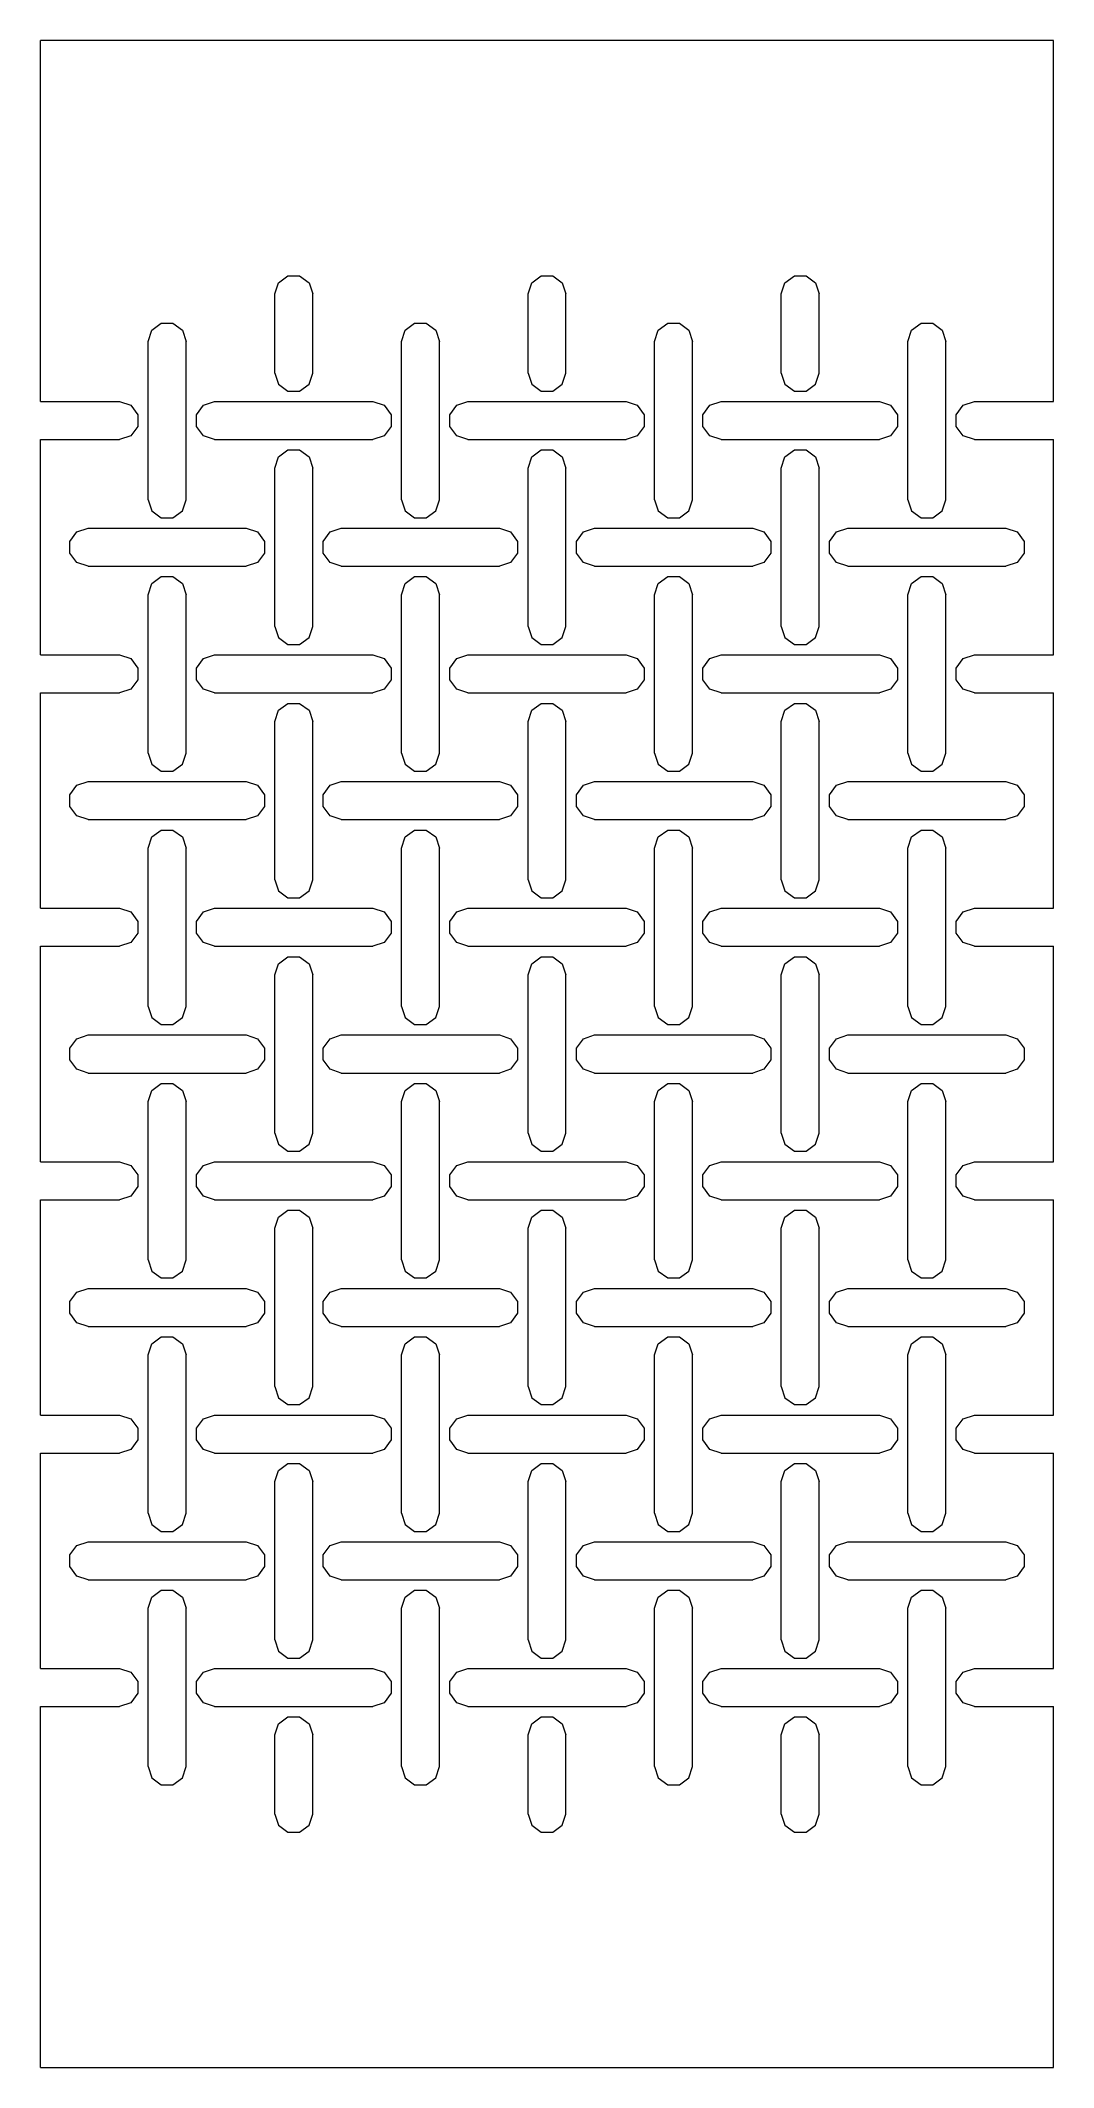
# Model space of a CAD drawing. Header units: metres. Extents: x 0 to 80, y 0 to 160.
import ezdxf

# ---------------------------------------------------------------- set-up
doc = ezdxf.new("R2010")
doc.units = ezdxf.units.M
doc.layers.add('TOP', color=1, linetype='Continuous', lineweight=0)

msp = doc.modelspace()

# ---------------------------------------------------------------- linework, layer by layer
at = {"layer": 'TOP'}
for p, q in [((80, 160), (0, 160)), ((0, 131.5), (0, 160)), ((80, 131.5), (80, 160)), ((18.5, 140), (18.79, 140.88)), ((18.79, 140.88), (19.54, 141.43)), ((19.54, 141.43), (20.46, 141.43)), ((20.46, 141.43), (21.21, 140.88)), ((21.21, 140.88), (21.5, 140)), ((38.5, 140), (38.79, 140.88)), ((38.79, 140.88), (39.54, 141.43)), ((39.54, 141.43), (40.46, 141.43)), ((40.46, 141.43), (41.21, 140.88)), ((41.21, 140.88), (41.5, 140)), ((58.5, 140), (58.79, 140.88)), ((58.79, 140.88), (59.54, 141.43)), ((59.54, 141.43), (60.46, 141.43)), ((60.46, 141.43), (61.21, 140.88)), ((61.21, 140.88), (61.5, 140)), ((18.5, 133.75), (18.5, 140)), ((21.5, 133.75), (21.5, 140)), ((38.5, 133.75), (38.5, 140)), ((41.5, 133.75), (41.5, 140)), ((58.5, 133.75), (58.5, 140)), ((61.5, 133.75), (61.5, 140)), ((8.79, 137.13), (9.54, 137.68)), ((9.54, 137.68), (10.46, 137.68)), ((10.46, 137.68), (11.21, 137.13)), ((28.79, 137.13), (29.54, 137.68)), ((29.54, 137.68), (30.46, 137.68)), ((30.46, 137.68), (31.21, 137.13)), ((48.79, 137.13), (49.54, 137.68)), ((49.54, 137.68), (50.46, 137.68)), ((50.46, 137.68), (51.21, 137.13)), ((68.79, 137.13), (69.54, 137.68)), ((69.54, 137.68), (70.46, 137.68)), ((70.46, 137.68), (71.21, 137.13)), ((8.5, 136.25), (8.79, 137.13)), ((8.5, 123.75), (8.5, 136.25)), ((11.21, 137.13), (11.5, 136.25)), ((11.5, 123.75), (11.5, 136.25)), ((28.5, 136.25), (28.79, 137.13)), ((28.5, 123.75), (28.5, 136.25)), ((31.21, 137.13), (31.5, 136.25)), ((31.5, 123.75), (31.5, 136.25)), ((48.5, 136.25), (48.79, 137.13)), ((48.5, 123.75), (48.5, 136.25)), ((51.21, 137.13), (51.5, 136.25)), ((51.5, 123.75), (51.5, 136.25)), ((68.5, 136.25), (68.79, 137.13)), ((68.5, 123.75), (68.5, 136.25)), ((71.21, 137.13), (71.5, 136.25)), ((71.5, 123.75), (71.5, 136.25)), ((18.5, 133.75), (18.79, 132.87)), ((18.79, 132.87), (19.54, 132.32)), ((20.46, 132.32), (21.21, 132.87)), ((21.21, 132.87), (21.5, 133.75)), ((38.5, 133.75), (38.79, 132.87)), ((38.79, 132.87), (39.54, 132.32)), ((40.46, 132.32), (41.21, 132.87)), ((41.21, 132.87), (41.5, 133.75)), ((58.5, 133.75), (58.79, 132.87)), ((58.79, 132.87), (59.54, 132.32)), ((60.46, 132.32), (61.21, 132.87)), ((61.21, 132.87), (61.5, 133.75)), ((0, 131.5), (6.25, 131.5)), ((6.25, 131.5), (7.13, 131.21)), ((7.13, 131.21), (7.68, 130.46)), ((12.32, 130.46), (12.87, 131.21)), ((12.87, 131.21), (13.75, 131.5)), ((13.75, 131.5), (26.25, 131.5)), ((19.54, 132.32), (20.46, 132.32)), ((26.25, 131.5), (27.13, 131.21)), ((27.13, 131.21), (27.68, 130.46)), ((32.32, 130.46), (32.87, 131.21)), ((32.87, 131.21), (33.75, 131.5)), ((33.75, 131.5), (46.25, 131.5)), ((39.54, 132.32), (40.46, 132.32)), ((46.25, 131.5), (47.13, 131.21)), ((47.13, 131.21), (47.68, 130.46)), ((52.32, 130.46), (52.87, 131.21)), ((52.87, 131.21), (53.75, 131.5)), ((53.75, 131.5), (66.25, 131.5)), ((59.54, 132.32), (60.46, 132.32)), ((66.25, 131.5), (67.13, 131.21)), ((67.13, 131.21), (67.68, 130.46)), ((72.32, 130.46), (72.87, 131.21)), ((72.87, 131.21), (73.75, 131.5)), ((73.75, 131.5), (80, 131.5)), ((7.68, 130.46), (7.68, 129.54)), ((12.32, 129.54), (12.32, 130.46)), ((27.68, 130.46), (27.68, 129.54)), ((32.32, 129.54), (32.32, 130.46)), ((47.68, 130.46), (47.68, 129.54)), ((52.32, 129.54), (52.32, 130.46)), ((67.68, 130.46), (67.68, 129.54)), ((72.32, 129.54), (72.32, 130.46)), ((0, 128.5), (6.25, 128.5)), ((0, 111.5), (0, 128.5)), ((7.13, 128.79), (6.25, 128.5)), ((7.68, 129.54), (7.13, 128.79)), ((12.87, 128.79), (12.32, 129.54)), ((13.75, 128.5), (12.87, 128.79)), ((13.75, 128.5), (26.25, 128.5)), ((27.13, 128.79), (26.25, 128.5)), ((27.68, 129.54), (27.13, 128.79)), ((32.87, 128.79), (32.32, 129.54)), ((33.75, 128.5), (32.87, 128.79)), ((33.75, 128.5), (46.25, 128.5)), ((47.13, 128.79), (46.25, 128.5)), ((47.68, 129.54), (47.13, 128.79)), ((52.87, 128.79), (52.32, 129.54)), ((53.75, 128.5), (52.87, 128.79)), ((53.75, 128.5), (66.25, 128.5)), ((67.13, 128.79), (66.25, 128.5)), ((67.68, 129.54), (67.13, 128.79)), ((72.87, 128.79), (72.32, 129.54)), ((73.75, 128.5), (72.87, 128.79)), ((73.75, 128.5), (80, 128.5)), ((80, 111.5), (80, 128.5)), ((18.5, 126.25), (18.79, 127.13)), ((18.79, 127.13), (19.54, 127.68)), ((19.54, 127.68), (20.46, 127.68)), ((20.46, 127.68), (21.21, 127.13)), ((21.21, 127.13), (21.5, 126.25)), ((38.5, 126.25), (38.79, 127.13)), ((38.79, 127.13), (39.54, 127.68)), ((39.54, 127.68), (40.46, 127.68)), ((40.46, 127.68), (41.21, 127.13)), ((41.21, 127.13), (41.5, 126.25)), ((58.5, 126.25), (58.79, 127.13)), ((58.79, 127.13), (59.54, 127.68)), ((59.54, 127.68), (60.46, 127.68)), ((60.46, 127.68), (61.21, 127.13)), ((61.21, 127.13), (61.5, 126.25)), ((18.5, 113.75), (18.5, 126.25)), ((21.5, 113.75), (21.5, 126.25)), ((38.5, 113.75), (38.5, 126.25)), ((41.5, 113.75), (41.5, 126.25)), ((58.5, 113.75), (58.5, 126.25)), ((61.5, 113.75), (61.5, 126.25)), ((8.5, 123.75), (8.79, 122.87)), ((11.21, 122.87), (11.5, 123.75)), ((28.5, 123.75), (28.79, 122.87)), ((31.21, 122.87), (31.5, 123.75)), ((48.5, 123.75), (48.79, 122.87)), ((51.21, 122.87), (51.5, 123.75)), ((68.5, 123.75), (68.79, 122.87)), ((71.21, 122.87), (71.5, 123.75)), ((8.79, 122.87), (9.54, 122.32)), ((9.54, 122.32), (10.46, 122.32)), ((10.46, 122.32), (11.21, 122.87)), ((28.79, 122.87), (29.54, 122.32)), ((29.54, 122.32), (30.46, 122.32)), ((30.46, 122.32), (31.21, 122.87)), ((48.79, 122.87), (49.54, 122.32)), ((49.54, 122.32), (50.46, 122.32)), ((50.46, 122.32), (51.21, 122.87)), ((68.79, 122.87), (69.54, 122.32)), ((69.54, 122.32), (70.46, 122.32)), ((70.46, 122.32), (71.21, 122.87)), ((2.32, 120.46), (2.87, 121.21)), ((2.32, 119.54), (2.32, 120.46)), ((2.87, 121.21), (3.75, 121.5)), ((3.75, 121.5), (16.25, 121.5)), ((16.25, 121.5), (17.13, 121.21)), ((17.13, 121.21), (17.68, 120.46)), ((17.68, 120.46), (17.68, 119.54)), ((22.32, 120.46), (22.87, 121.21)), ((22.32, 119.54), (22.32, 120.46)), ((22.87, 121.21), (23.75, 121.5)), ((23.75, 121.5), (36.25, 121.5)), ((36.25, 121.5), (37.13, 121.21)), ((37.13, 121.21), (37.68, 120.46)), ((37.68, 120.46), (37.68, 119.54)), ((42.32, 120.46), (42.87, 121.21)), ((42.32, 119.54), (42.32, 120.46)), ((42.87, 121.21), (43.75, 121.5)), ((43.75, 121.5), (56.25, 121.5)), ((56.25, 121.5), (57.13, 121.21)), ((57.13, 121.21), (57.68, 120.46)), ((57.68, 120.46), (57.68, 119.54)), ((62.32, 120.46), (62.87, 121.21)), ((62.32, 119.54), (62.32, 120.46)), ((62.87, 121.21), (63.75, 121.5)), ((63.75, 121.5), (76.25, 121.5)), ((76.25, 121.5), (77.13, 121.21)), ((77.13, 121.21), (77.68, 120.46)), ((77.68, 120.46), (77.68, 119.54)), ((2.87, 118.79), (2.32, 119.54)), ((3.75, 118.5), (2.87, 118.79)), ((3.75, 118.5), (16.25, 118.5)), ((17.13, 118.79), (16.25, 118.5)), ((17.68, 119.54), (17.13, 118.79)), ((22.87, 118.79), (22.32, 119.54)), ((23.75, 118.5), (22.87, 118.79)), ((23.75, 118.5), (36.25, 118.5)), ((37.13, 118.79), (36.25, 118.5)), ((37.68, 119.54), (37.13, 118.79)), ((42.87, 118.79), (42.32, 119.54)), ((43.75, 118.5), (42.87, 118.79)), ((43.75, 118.5), (56.25, 118.5)), ((57.13, 118.79), (56.25, 118.5)), ((57.68, 119.54), (57.13, 118.79)), ((62.87, 118.79), (62.32, 119.54)), ((63.75, 118.5), (62.87, 118.79)), ((63.75, 118.5), (76.25, 118.5)), ((77.13, 118.79), (76.25, 118.5)), ((77.68, 119.54), (77.13, 118.79)), ((8.5, 116.25), (8.79, 117.13)), ((8.79, 117.13), (9.54, 117.68)), ((9.54, 117.68), (10.46, 117.68)), ((10.46, 117.68), (11.21, 117.13)), ((11.21, 117.13), (11.5, 116.25)), ((28.5, 116.25), (28.79, 117.13)), ((28.79, 117.13), (29.54, 117.68)), ((29.54, 117.68), (30.46, 117.68)), ((30.46, 117.68), (31.21, 117.13)), ((31.21, 117.13), (31.5, 116.25)), ((48.5, 116.25), (48.79, 117.13)), ((48.79, 117.13), (49.54, 117.68)), ((49.54, 117.68), (50.46, 117.68)), ((50.46, 117.68), (51.21, 117.13)), ((51.21, 117.13), (51.5, 116.25)), ((68.5, 116.25), (68.79, 117.13)), ((68.79, 117.13), (69.54, 117.68)), ((69.54, 117.68), (70.46, 117.68)), ((70.46, 117.68), (71.21, 117.13)), ((71.21, 117.13), (71.5, 116.25)), ((8.5, 103.75), (8.5, 116.25)), ((11.5, 103.75), (11.5, 116.25)), ((28.5, 103.75), (28.5, 116.25)), ((31.5, 103.75), (31.5, 116.25)), ((48.5, 103.75), (48.5, 116.25)), ((51.5, 103.75), (51.5, 116.25)), ((68.5, 103.75), (68.5, 116.25)), ((71.5, 103.75), (71.5, 116.25)), ((18.5, 113.75), (18.79, 112.87)), ((21.21, 112.87), (21.5, 113.75)), ((38.5, 113.75), (38.79, 112.87)), ((41.21, 112.87), (41.5, 113.75)), ((58.5, 113.75), (58.79, 112.87)), ((61.21, 112.87), (61.5, 113.75)), ((18.79, 112.87), (19.54, 112.32)), ((19.54, 112.32), (20.46, 112.32)), ((20.46, 112.32), (21.21, 112.87)), ((38.79, 112.87), (39.54, 112.32)), ((39.54, 112.32), (40.46, 112.32)), ((40.46, 112.32), (41.21, 112.87)), ((58.79, 112.87), (59.54, 112.32)), ((59.54, 112.32), (60.46, 112.32)), ((60.46, 112.32), (61.21, 112.87)), ((0, 111.5), (6.25, 111.5)), ((6.25, 111.5), (7.13, 111.21)), ((7.13, 111.21), (7.68, 110.46)), ((7.68, 110.46), (7.68, 109.54)), ((12.32, 110.46), (12.87, 111.21)), ((12.32, 109.54), (12.32, 110.46)), ((12.87, 111.21), (13.75, 111.5)), ((13.75, 111.5), (26.25, 111.5)), ((26.25, 111.5), (27.13, 111.21)), ((27.13, 111.21), (27.68, 110.46)), ((27.68, 110.46), (27.68, 109.54)), ((32.32, 110.46), (32.87, 111.21)), ((32.32, 109.54), (32.32, 110.46)), ((32.87, 111.21), (33.75, 111.5)), ((33.75, 111.5), (46.25, 111.5)), ((46.25, 111.5), (47.13, 111.21)), ((47.13, 111.21), (47.68, 110.46)), ((47.68, 110.46), (47.68, 109.54)), ((52.32, 110.46), (52.87, 111.21)), ((52.32, 109.54), (52.32, 110.46)), ((52.87, 111.21), (53.75, 111.5)), ((53.75, 111.5), (66.25, 111.5)), ((66.25, 111.5), (67.13, 111.21)), ((67.13, 111.21), (67.68, 110.46)), ((67.68, 110.46), (67.68, 109.54)), ((72.32, 110.46), (72.87, 111.21)), ((72.32, 109.54), (72.32, 110.46)), ((72.87, 111.21), (73.75, 111.5)), ((73.75, 111.5), (80, 111.5)), ((7.68, 109.54), (7.13, 108.79)), ((12.87, 108.79), (12.32, 109.54)), ((27.68, 109.54), (27.13, 108.79)), ((32.87, 108.79), (32.32, 109.54)), ((47.68, 109.54), (47.13, 108.79)), ((52.87, 108.79), (52.32, 109.54)), ((67.68, 109.54), (67.13, 108.79)), ((72.87, 108.79), (72.32, 109.54)), ((0, 108.5), (6.25, 108.5)), ((0, 91.5), (0, 108.5)), ((7.13, 108.79), (6.25, 108.5)), ((13.75, 108.5), (12.87, 108.79)), ((13.75, 108.5), (26.25, 108.5)), ((18.79, 107.13), (19.54, 107.68)), ((19.54, 107.68), (20.46, 107.68)), ((20.46, 107.68), (21.21, 107.13)), ((27.13, 108.79), (26.25, 108.5)), ((33.75, 108.5), (32.87, 108.79)), ((33.75, 108.5), (46.25, 108.5)), ((38.79, 107.13), (39.54, 107.68)), ((39.54, 107.68), (40.46, 107.68)), ((40.46, 107.68), (41.21, 107.13)), ((47.13, 108.79), (46.25, 108.5)), ((53.75, 108.5), (52.87, 108.79)), ((53.75, 108.5), (66.25, 108.5)), ((58.79, 107.13), (59.54, 107.68)), ((59.54, 107.68), (60.46, 107.68)), ((60.46, 107.68), (61.21, 107.13)), ((67.13, 108.79), (66.25, 108.5)), ((73.75, 108.5), (72.87, 108.79)), ((73.75, 108.5), (80, 108.5)), ((80, 91.5), (80, 108.5)), ((18.5, 106.25), (18.79, 107.13)), ((18.5, 93.75), (18.5, 106.25)), ((21.21, 107.13), (21.5, 106.25)), ((21.5, 93.75), (21.5, 106.25)), ((38.5, 106.25), (38.79, 107.13)), ((38.5, 93.75), (38.5, 106.25)), ((41.21, 107.13), (41.5, 106.25)), ((41.5, 93.75), (41.5, 106.25)), ((58.5, 106.25), (58.79, 107.13)), ((58.5, 93.75), (58.5, 106.25)), ((61.21, 107.13), (61.5, 106.25)), ((61.5, 93.75), (61.5, 106.25)), ((8.5, 103.75), (8.79, 102.87)), ((8.79, 102.87), (9.54, 102.32)), ((10.46, 102.32), (11.21, 102.87)), ((11.21, 102.87), (11.5, 103.75)), ((28.5, 103.75), (28.79, 102.87)), ((28.79, 102.87), (29.54, 102.32)), ((30.46, 102.32), (31.21, 102.87)), ((31.21, 102.87), (31.5, 103.75)), ((48.5, 103.75), (48.79, 102.87)), ((48.79, 102.87), (49.54, 102.32)), ((50.46, 102.32), (51.21, 102.87)), ((51.21, 102.87), (51.5, 103.75)), ((68.5, 103.75), (68.79, 102.87)), ((68.79, 102.87), (69.54, 102.32)), ((70.46, 102.32), (71.21, 102.87)), ((71.21, 102.87), (71.5, 103.75)), ((2.32, 100.46), (2.87, 101.21)), ((2.87, 101.21), (3.75, 101.5)), ((3.75, 101.5), (16.25, 101.5)), ((9.54, 102.32), (10.46, 102.32)), ((16.25, 101.5), (17.13, 101.21)), ((17.13, 101.21), (17.68, 100.46)), ((22.32, 100.46), (22.87, 101.21)), ((22.87, 101.21), (23.75, 101.5)), ((23.75, 101.5), (36.25, 101.5)), ((29.54, 102.32), (30.46, 102.32)), ((36.25, 101.5), (37.13, 101.21)), ((37.13, 101.21), (37.68, 100.46)), ((42.32, 100.46), (42.87, 101.21)), ((42.87, 101.21), (43.75, 101.5)), ((43.75, 101.5), (56.25, 101.5)), ((49.54, 102.32), (50.46, 102.32)), ((56.25, 101.5), (57.13, 101.21)), ((57.13, 101.21), (57.68, 100.46)), ((62.32, 100.46), (62.87, 101.21)), ((62.87, 101.21), (63.75, 101.5)), ((63.75, 101.5), (76.25, 101.5)), ((69.54, 102.32), (70.46, 102.32)), ((76.25, 101.5), (77.13, 101.21)), ((77.13, 101.21), (77.68, 100.46)), ((2.32, 99.54), (2.32, 100.46)), ((2.87, 98.79), (2.32, 99.54)), ((17.68, 99.54), (17.13, 98.79)), ((17.68, 100.46), (17.68, 99.54)), ((22.32, 99.54), (22.32, 100.46)), ((22.87, 98.79), (22.32, 99.54)), ((37.68, 99.54), (37.13, 98.79)), ((37.68, 100.46), (37.68, 99.54)), ((42.32, 99.54), (42.32, 100.46)), ((42.87, 98.79), (42.32, 99.54)), ((57.68, 99.54), (57.13, 98.79)), ((57.68, 100.46), (57.68, 99.54)), ((62.32, 99.54), (62.32, 100.46)), ((62.87, 98.79), (62.32, 99.54)), ((77.68, 99.54), (77.13, 98.79)), ((77.68, 100.46), (77.68, 99.54)), ((3.75, 98.5), (2.87, 98.79)), ((3.75, 98.5), (16.25, 98.5)), ((8.79, 97.13), (9.54, 97.68)), ((9.54, 97.68), (10.46, 97.68)), ((10.46, 97.68), (11.21, 97.13)), ((17.13, 98.79), (16.25, 98.5)), ((23.75, 98.5), (22.87, 98.79)), ((23.75, 98.5), (36.25, 98.5)), ((28.79, 97.13), (29.54, 97.68)), ((29.54, 97.68), (30.46, 97.68)), ((30.46, 97.68), (31.21, 97.13)), ((37.13, 98.79), (36.25, 98.5)), ((43.75, 98.5), (42.87, 98.79)), ((43.75, 98.5), (56.25, 98.5)), ((48.79, 97.13), (49.54, 97.68)), ((49.54, 97.68), (50.46, 97.68)), ((50.46, 97.68), (51.21, 97.13)), ((57.13, 98.79), (56.25, 98.5)), ((63.75, 98.5), (62.87, 98.79)), ((63.75, 98.5), (76.25, 98.5)), ((68.79, 97.13), (69.54, 97.68)), ((69.54, 97.68), (70.46, 97.68)), ((70.46, 97.68), (71.21, 97.13)), ((77.13, 98.79), (76.25, 98.5)), ((8.5, 96.25), (8.79, 97.13)), ((8.5, 83.75), (8.5, 96.25)), ((11.21, 97.13), (11.5, 96.25)), ((11.5, 83.75), (11.5, 96.25)), ((28.5, 96.25), (28.79, 97.13)), ((28.5, 83.75), (28.5, 96.25)), ((31.21, 97.13), (31.5, 96.25)), ((31.5, 83.75), (31.5, 96.25)), ((48.5, 96.25), (48.79, 97.13)), ((48.5, 83.75), (48.5, 96.25)), ((51.21, 97.13), (51.5, 96.25)), ((51.5, 83.75), (51.5, 96.25)), ((68.5, 96.25), (68.79, 97.13)), ((68.5, 83.75), (68.5, 96.25)), ((71.21, 97.13), (71.5, 96.25)), ((71.5, 83.75), (71.5, 96.25)), ((18.5, 93.75), (18.79, 92.87)), ((18.79, 92.87), (19.54, 92.32)), ((20.46, 92.32), (21.21, 92.87)), ((21.21, 92.87), (21.5, 93.75)), ((38.5, 93.75), (38.79, 92.87)), ((38.79, 92.87), (39.54, 92.32)), ((40.46, 92.32), (41.21, 92.87)), ((41.21, 92.87), (41.5, 93.75)), ((58.5, 93.75), (58.79, 92.87)), ((58.79, 92.87), (59.54, 92.32)), ((60.46, 92.32), (61.21, 92.87)), ((61.21, 92.87), (61.5, 93.75)), ((0, 91.5), (6.25, 91.5)), ((6.25, 91.5), (7.13, 91.21)), ((7.13, 91.21), (7.68, 90.46)), ((12.32, 90.46), (12.87, 91.21)), ((12.87, 91.21), (13.75, 91.5)), ((13.75, 91.5), (26.25, 91.5)), ((19.54, 92.32), (20.46, 92.32)), ((26.25, 91.5), (27.13, 91.21)), ((27.13, 91.21), (27.68, 90.46)), ((32.32, 90.46), (32.87, 91.21)), ((32.87, 91.21), (33.75, 91.5)), ((33.75, 91.5), (46.25, 91.5)), ((39.54, 92.32), (40.46, 92.32)), ((46.25, 91.5), (47.13, 91.21)), ((47.13, 91.21), (47.68, 90.46)), ((52.32, 90.46), (52.87, 91.21)), ((52.87, 91.21), (53.75, 91.5)), ((53.75, 91.5), (66.25, 91.5)), ((59.54, 92.32), (60.46, 92.32)), ((66.25, 91.5), (67.13, 91.21)), ((67.13, 91.21), (67.68, 90.46)), ((72.32, 90.46), (72.87, 91.21)), ((72.87, 91.21), (73.75, 91.5)), ((73.75, 91.5), (80, 91.5)), ((7.68, 90.46), (7.68, 89.54)), ((12.32, 89.54), (12.32, 90.46)), ((27.68, 90.46), (27.68, 89.54)), ((32.32, 89.54), (32.32, 90.46)), ((47.68, 90.46), (47.68, 89.54)), ((52.32, 89.54), (52.32, 90.46)), ((67.68, 90.46), (67.68, 89.54)), ((72.32, 89.54), (72.32, 90.46)), ((0, 88.5), (6.25, 88.5)), ((0, 71.5), (0, 88.5)), ((7.13, 88.79), (6.25, 88.5)), ((7.68, 89.54), (7.13, 88.79)), ((12.87, 88.79), (12.32, 89.54)), ((13.75, 88.5), (12.87, 88.79)), ((13.75, 88.5), (26.25, 88.5)), ((27.13, 88.79), (26.25, 88.5)), ((27.68, 89.54), (27.13, 88.79)), ((32.87, 88.79), (32.32, 89.54)), ((33.75, 88.5), (32.87, 88.79)), ((33.75, 88.5), (46.25, 88.5)), ((47.13, 88.79), (46.25, 88.5)), ((47.68, 89.54), (47.13, 88.79)), ((52.87, 88.79), (52.32, 89.54)), ((53.75, 88.5), (52.87, 88.79)), ((53.75, 88.5), (66.25, 88.5)), ((67.13, 88.79), (66.25, 88.5)), ((67.68, 89.54), (67.13, 88.79)), ((72.87, 88.79), (72.32, 89.54)), ((73.75, 88.5), (72.87, 88.79)), ((73.75, 88.5), (80, 88.5)), ((80, 71.5), (80, 88.5)), ((18.5, 86.25), (18.79, 87.13)), ((18.79, 87.13), (19.54, 87.68)), ((19.54, 87.68), (20.46, 87.68)), ((20.46, 87.68), (21.21, 87.13)), ((21.21, 87.13), (21.5, 86.25)), ((38.5, 86.25), (38.79, 87.13)), ((38.79, 87.13), (39.54, 87.68)), ((39.54, 87.68), (40.46, 87.68)), ((40.46, 87.68), (41.21, 87.13)), ((41.21, 87.13), (41.5, 86.25)), ((58.5, 86.25), (58.79, 87.13)), ((58.79, 87.13), (59.54, 87.68)), ((59.54, 87.68), (60.46, 87.68)), ((60.46, 87.68), (61.21, 87.13)), ((61.21, 87.13), (61.5, 86.25)), ((18.5, 73.75), (18.5, 86.25)), ((21.5, 73.75), (21.5, 86.25)), ((38.5, 73.75), (38.5, 86.25)), ((41.5, 73.75), (41.5, 86.25)), ((58.5, 73.75), (58.5, 86.25)), ((61.5, 73.75), (61.5, 86.25)), ((8.5, 83.75), (8.79, 82.87)), ((11.21, 82.87), (11.5, 83.75)), ((28.5, 83.75), (28.79, 82.87)), ((31.21, 82.87), (31.5, 83.75)), ((48.5, 83.75), (48.79, 82.87)), ((51.21, 82.87), (51.5, 83.75)), ((68.5, 83.75), (68.79, 82.87)), ((71.21, 82.87), (71.5, 83.75)), ((8.79, 82.87), (9.54, 82.32)), ((9.54, 82.32), (10.46, 82.32)), ((10.46, 82.32), (11.21, 82.87)), ((28.79, 82.87), (29.54, 82.32)), ((29.54, 82.32), (30.46, 82.32)), ((30.46, 82.32), (31.21, 82.87)), ((48.79, 82.87), (49.54, 82.32)), ((49.54, 82.32), (50.46, 82.32)), ((50.46, 82.32), (51.21, 82.87)), ((68.79, 82.87), (69.54, 82.32)), ((69.54, 82.32), (70.46, 82.32)), ((70.46, 82.32), (71.21, 82.87)), ((2.32, 80.46), (2.87, 81.21)), ((2.32, 79.54), (2.32, 80.46)), ((2.87, 81.21), (3.75, 81.5)), ((3.75, 81.5), (16.25, 81.5)), ((16.25, 81.5), (17.13, 81.21)), ((17.13, 81.21), (17.68, 80.46)), ((17.68, 80.46), (17.68, 79.54)), ((22.32, 80.46), (22.87, 81.21)), ((22.32, 79.54), (22.32, 80.46)), ((22.87, 81.21), (23.75, 81.5)), ((23.75, 81.5), (36.25, 81.5)), ((36.25, 81.5), (37.13, 81.21)), ((37.13, 81.21), (37.68, 80.46)), ((37.68, 80.46), (37.68, 79.54)), ((42.32, 80.46), (42.87, 81.21)), ((42.32, 79.54), (42.32, 80.46)), ((42.87, 81.21), (43.75, 81.5)), ((43.75, 81.5), (56.25, 81.5)), ((56.25, 81.5), (57.13, 81.21)), ((57.13, 81.21), (57.68, 80.46)), ((57.68, 80.46), (57.68, 79.54)), ((62.32, 80.46), (62.87, 81.21)), ((62.32, 79.54), (62.32, 80.46)), ((62.87, 81.21), (63.75, 81.5)), ((63.75, 81.5), (76.25, 81.5)), ((76.25, 81.5), (77.13, 81.21)), ((77.13, 81.21), (77.68, 80.46)), ((77.68, 80.46), (77.68, 79.54)), ((2.87, 78.79), (2.32, 79.54)), ((3.75, 78.5), (2.87, 78.79)), ((3.75, 78.5), (16.25, 78.5)), ((17.13, 78.79), (16.25, 78.5)), ((17.68, 79.54), (17.13, 78.79)), ((22.87, 78.79), (22.32, 79.54)), ((23.75, 78.5), (22.87, 78.79)), ((23.75, 78.5), (36.25, 78.5)), ((37.13, 78.79), (36.25, 78.5)), ((37.68, 79.54), (37.13, 78.79)), ((42.87, 78.79), (42.32, 79.54)), ((43.75, 78.5), (42.87, 78.79)), ((43.75, 78.5), (56.25, 78.5)), ((57.13, 78.79), (56.25, 78.5)), ((57.68, 79.54), (57.13, 78.79)), ((62.87, 78.79), (62.32, 79.54)), ((63.75, 78.5), (62.87, 78.79)), ((63.75, 78.5), (76.25, 78.5)), ((77.13, 78.79), (76.25, 78.5)), ((77.68, 79.54), (77.13, 78.79)), ((8.5, 76.25), (8.79, 77.13)), ((8.79, 77.13), (9.54, 77.68)), ((9.54, 77.68), (10.46, 77.68)), ((10.46, 77.68), (11.21, 77.13)), ((11.21, 77.13), (11.5, 76.25)), ((28.5, 76.25), (28.79, 77.13)), ((28.79, 77.13), (29.54, 77.68)), ((29.54, 77.68), (30.46, 77.68)), ((30.46, 77.68), (31.21, 77.13)), ((31.21, 77.13), (31.5, 76.25)), ((48.5, 76.25), (48.79, 77.13)), ((48.79, 77.13), (49.54, 77.68)), ((49.54, 77.68), (50.46, 77.68)), ((50.46, 77.68), (51.21, 77.13)), ((51.21, 77.13), (51.5, 76.25)), ((68.5, 76.25), (68.79, 77.13)), ((68.79, 77.13), (69.54, 77.68)), ((69.54, 77.68), (70.46, 77.68)), ((70.46, 77.68), (71.21, 77.13)), ((71.21, 77.13), (71.5, 76.25)), ((8.5, 63.75), (8.5, 76.25)), ((11.5, 63.75), (11.5, 76.25)), ((28.5, 63.75), (28.5, 76.25)), ((31.5, 63.75), (31.5, 76.25)), ((48.5, 63.75), (48.5, 76.25)), ((51.5, 63.75), (51.5, 76.25)), ((68.5, 63.75), (68.5, 76.25)), ((71.5, 63.75), (71.5, 76.25)), ((18.5, 73.75), (18.79, 72.87)), ((21.21, 72.87), (21.5, 73.75)), ((38.5, 73.75), (38.79, 72.87)), ((41.21, 72.87), (41.5, 73.75)), ((58.5, 73.75), (58.79, 72.87)), ((61.21, 72.87), (61.5, 73.75)), ((18.79, 72.87), (19.54, 72.32)), ((19.54, 72.32), (20.46, 72.32)), ((20.46, 72.32), (21.21, 72.87)), ((38.79, 72.87), (39.54, 72.32)), ((39.54, 72.32), (40.46, 72.32)), ((40.46, 72.32), (41.21, 72.87)), ((58.79, 72.87), (59.54, 72.32)), ((59.54, 72.32), (60.46, 72.32)), ((60.46, 72.32), (61.21, 72.87)), ((0, 71.5), (6.25, 71.5)), ((6.25, 71.5), (7.13, 71.21)), ((7.13, 71.21), (7.68, 70.46)), ((7.68, 70.46), (7.68, 69.54)), ((12.32, 70.46), (12.87, 71.21)), ((12.32, 69.54), (12.32, 70.46)), ((12.87, 71.21), (13.75, 71.5)), ((13.75, 71.5), (26.25, 71.5)), ((26.25, 71.5), (27.13, 71.21)), ((27.13, 71.21), (27.68, 70.46)), ((27.68, 70.46), (27.68, 69.54)), ((32.32, 70.46), (32.87, 71.21)), ((32.32, 69.54), (32.32, 70.46)), ((32.87, 71.21), (33.75, 71.5)), ((33.75, 71.5), (46.25, 71.5)), ((46.25, 71.5), (47.13, 71.21)), ((47.13, 71.21), (47.68, 70.46)), ((47.68, 70.46), (47.68, 69.54)), ((52.32, 70.46), (52.87, 71.21)), ((52.32, 69.54), (52.32, 70.46)), ((52.87, 71.21), (53.75, 71.5)), ((53.75, 71.5), (66.25, 71.5)), ((66.25, 71.5), (67.13, 71.21)), ((67.13, 71.21), (67.68, 70.46)), ((67.68, 70.46), (67.68, 69.54)), ((72.32, 70.46), (72.87, 71.21)), ((72.32, 69.54), (72.32, 70.46)), ((72.87, 71.21), (73.75, 71.5)), ((73.75, 71.5), (80, 71.5)), ((7.68, 69.54), (7.13, 68.79)), ((12.87, 68.79), (12.32, 69.54)), ((27.68, 69.54), (27.13, 68.79)), ((32.87, 68.79), (32.32, 69.54)), ((47.68, 69.54), (47.13, 68.79)), ((52.87, 68.79), (52.32, 69.54)), ((67.68, 69.54), (67.13, 68.79)), ((72.87, 68.79), (72.32, 69.54)), ((0, 68.5), (6.25, 68.5)), ((0, 51.5), (0, 68.5)), ((7.13, 68.79), (6.25, 68.5)), ((13.75, 68.5), (12.87, 68.79)), ((13.75, 68.5), (26.25, 68.5)), ((18.79, 67.13), (19.54, 67.68)), ((19.54, 67.68), (20.46, 67.68)), ((20.46, 67.68), (21.21, 67.13)), ((27.13, 68.79), (26.25, 68.5)), ((33.75, 68.5), (32.87, 68.79)), ((33.75, 68.5), (46.25, 68.5)), ((38.79, 67.13), (39.54, 67.68)), ((39.54, 67.68), (40.46, 67.68)), ((40.46, 67.68), (41.21, 67.13)), ((47.13, 68.79), (46.25, 68.5)), ((53.75, 68.5), (52.87, 68.79)), ((53.75, 68.5), (66.25, 68.5)), ((58.79, 67.13), (59.54, 67.68)), ((59.54, 67.68), (60.46, 67.68)), ((60.46, 67.68), (61.21, 67.13)), ((67.13, 68.79), (66.25, 68.5)), ((73.75, 68.5), (72.87, 68.79)), ((73.75, 68.5), (80, 68.5)), ((80, 51.5), (80, 68.5)), ((18.5, 66.25), (18.79, 67.13)), ((18.5, 53.75), (18.5, 66.25)), ((21.21, 67.13), (21.5, 66.25)), ((21.5, 53.75), (21.5, 66.25)), ((38.5, 66.25), (38.79, 67.13)), ((38.5, 53.75), (38.5, 66.25)), ((41.21, 67.13), (41.5, 66.25)), ((41.5, 53.75), (41.5, 66.25)), ((58.5, 66.25), (58.79, 67.13)), ((58.5, 53.75), (58.5, 66.25)), ((61.21, 67.13), (61.5, 66.25)), ((61.5, 53.75), (61.5, 66.25)), ((8.5, 63.75), (8.79, 62.87)), ((8.79, 62.87), (9.54, 62.32)), ((10.46, 62.32), (11.21, 62.87)), ((11.21, 62.87), (11.5, 63.75)), ((28.5, 63.75), (28.79, 62.87)), ((28.79, 62.87), (29.54, 62.32)), ((30.46, 62.32), (31.21, 62.87)), ((31.21, 62.87), (31.5, 63.75)), ((48.5, 63.75), (48.79, 62.87)), ((48.79, 62.87), (49.54, 62.32)), ((50.46, 62.32), (51.21, 62.87)), ((51.21, 62.87), (51.5, 63.75)), ((68.5, 63.75), (68.79, 62.87)), ((68.79, 62.87), (69.54, 62.32)), ((70.46, 62.32), (71.21, 62.87)), ((71.21, 62.87), (71.5, 63.75)), ((2.32, 60.46), (2.87, 61.21)), ((2.87, 61.21), (3.75, 61.5)), ((3.75, 61.5), (16.25, 61.5)), ((9.54, 62.32), (10.46, 62.32)), ((16.25, 61.5), (17.13, 61.21)), ((17.13, 61.21), (17.68, 60.46)), ((22.32, 60.46), (22.87, 61.21)), ((22.87, 61.21), (23.75, 61.5)), ((23.75, 61.5), (36.25, 61.5)), ((29.54, 62.32), (30.46, 62.32)), ((36.25, 61.5), (37.13, 61.21)), ((37.13, 61.21), (37.68, 60.46)), ((42.32, 60.46), (42.87, 61.21)), ((42.87, 61.21), (43.75, 61.5)), ((43.75, 61.5), (56.25, 61.5)), ((49.54, 62.32), (50.46, 62.32)), ((56.25, 61.5), (57.13, 61.21)), ((57.13, 61.21), (57.68, 60.46)), ((62.32, 60.46), (62.87, 61.21)), ((62.87, 61.21), (63.75, 61.5)), ((63.75, 61.5), (76.25, 61.5)), ((69.54, 62.32), (70.46, 62.32)), ((76.25, 61.5), (77.13, 61.21)), ((77.13, 61.21), (77.68, 60.46)), ((2.32, 59.54), (2.32, 60.46)), ((2.87, 58.79), (2.32, 59.54)), ((17.68, 59.54), (17.13, 58.79)), ((17.68, 60.46), (17.68, 59.54)), ((22.32, 59.54), (22.32, 60.46)), ((22.87, 58.79), (22.32, 59.54)), ((37.68, 59.54), (37.13, 58.79)), ((37.68, 60.46), (37.68, 59.54)), ((42.32, 59.54), (42.32, 60.46)), ((42.87, 58.79), (42.32, 59.54)), ((57.68, 59.54), (57.13, 58.79)), ((57.68, 60.46), (57.68, 59.54)), ((62.32, 59.54), (62.32, 60.46)), ((62.87, 58.79), (62.32, 59.54)), ((77.68, 59.54), (77.13, 58.79)), ((77.68, 60.46), (77.68, 59.54)), ((3.75, 58.5), (2.87, 58.79)), ((3.75, 58.5), (16.25, 58.5)), ((8.79, 57.13), (9.54, 57.68)), ((9.54, 57.68), (10.46, 57.68)), ((10.46, 57.68), (11.21, 57.13)), ((17.13, 58.79), (16.25, 58.5)), ((23.75, 58.5), (22.87, 58.79)), ((23.75, 58.5), (36.25, 58.5)), ((28.79, 57.13), (29.54, 57.68)), ((29.54, 57.68), (30.46, 57.68)), ((30.46, 57.68), (31.21, 57.13)), ((37.13, 58.79), (36.25, 58.5)), ((43.75, 58.5), (42.87, 58.79)), ((43.75, 58.5), (56.25, 58.5)), ((48.79, 57.13), (49.54, 57.68)), ((49.54, 57.68), (50.46, 57.68)), ((50.46, 57.68), (51.21, 57.13)), ((57.13, 58.79), (56.25, 58.5)), ((63.75, 58.5), (62.87, 58.79)), ((63.75, 58.5), (76.25, 58.5)), ((68.79, 57.13), (69.54, 57.68)), ((69.54, 57.68), (70.46, 57.68)), ((70.46, 57.68), (71.21, 57.13)), ((77.13, 58.79), (76.25, 58.5)), ((8.5, 56.25), (8.79, 57.13)), ((8.5, 43.75), (8.5, 56.25)), ((11.21, 57.13), (11.5, 56.25)), ((11.5, 43.75), (11.5, 56.25)), ((28.5, 56.25), (28.79, 57.13)), ((28.5, 43.75), (28.5, 56.25)), ((31.21, 57.13), (31.5, 56.25)), ((31.5, 43.75), (31.5, 56.25)), ((48.5, 56.25), (48.79, 57.13)), ((48.5, 43.75), (48.5, 56.25)), ((51.21, 57.13), (51.5, 56.25)), ((51.5, 43.75), (51.5, 56.25)), ((68.5, 56.25), (68.79, 57.13)), ((68.5, 43.75), (68.5, 56.25)), ((71.21, 57.13), (71.5, 56.25)), ((71.5, 43.75), (71.5, 56.25)), ((18.5, 53.75), (18.79, 52.87)), ((18.79, 52.87), (19.54, 52.32)), ((20.46, 52.32), (21.21, 52.87)), ((21.21, 52.87), (21.5, 53.75)), ((38.5, 53.75), (38.79, 52.87)), ((38.79, 52.87), (39.54, 52.32)), ((40.46, 52.32), (41.21, 52.87)), ((41.21, 52.87), (41.5, 53.75)), ((58.5, 53.75), (58.79, 52.87)), ((58.79, 52.87), (59.54, 52.32)), ((60.46, 52.32), (61.21, 52.87)), ((61.21, 52.87), (61.5, 53.75)), ((0, 51.5), (6.25, 51.5)), ((6.25, 51.5), (7.13, 51.21)), ((7.13, 51.21), (7.68, 50.46)), ((12.32, 50.46), (12.87, 51.21)), ((12.87, 51.21), (13.75, 51.5)), ((13.75, 51.5), (26.25, 51.5)), ((19.54, 52.32), (20.46, 52.32)), ((26.25, 51.5), (27.13, 51.21)), ((27.13, 51.21), (27.68, 50.46)), ((32.32, 50.46), (32.87, 51.21)), ((32.87, 51.21), (33.75, 51.5)), ((33.75, 51.5), (46.25, 51.5)), ((39.54, 52.32), (40.46, 52.32)), ((46.25, 51.5), (47.13, 51.21)), ((47.13, 51.21), (47.68, 50.46)), ((52.32, 50.46), (52.87, 51.21)), ((52.87, 51.21), (53.75, 51.5)), ((53.75, 51.5), (66.25, 51.5)), ((59.54, 52.32), (60.46, 52.32)), ((66.25, 51.5), (67.13, 51.21)), ((67.13, 51.21), (67.68, 50.46)), ((72.32, 50.46), (72.87, 51.21)), ((72.87, 51.21), (73.75, 51.5)), ((73.75, 51.5), (80, 51.5)), ((7.68, 50.46), (7.68, 49.54)), ((12.32, 49.54), (12.32, 50.46)), ((27.68, 50.46), (27.68, 49.54)), ((32.32, 49.54), (32.32, 50.46)), ((47.68, 50.46), (47.68, 49.54)), ((52.32, 49.54), (52.32, 50.46)), ((67.68, 50.46), (67.68, 49.54)), ((72.32, 49.54), (72.32, 50.46)), ((0, 48.5), (6.25, 48.5)), ((0, 31.5), (0, 48.5)), ((7.13, 48.79), (6.25, 48.5)), ((7.68, 49.54), (7.13, 48.79)), ((12.87, 48.79), (12.32, 49.54)), ((13.75, 48.5), (12.87, 48.79)), ((13.75, 48.5), (26.25, 48.5)), ((27.13, 48.79), (26.25, 48.5)), ((27.68, 49.54), (27.13, 48.79)), ((32.87, 48.79), (32.32, 49.54)), ((33.75, 48.5), (32.87, 48.79)), ((33.75, 48.5), (46.25, 48.5)), ((47.13, 48.79), (46.25, 48.5)), ((47.68, 49.54), (47.13, 48.79)), ((52.87, 48.79), (52.32, 49.54)), ((53.75, 48.5), (52.87, 48.79)), ((53.75, 48.5), (66.25, 48.5)), ((67.13, 48.79), (66.25, 48.5)), ((67.68, 49.54), (67.13, 48.79)), ((72.87, 48.79), (72.32, 49.54)), ((73.75, 48.5), (72.87, 48.79)), ((73.75, 48.5), (80, 48.5)), ((80, 31.5), (80, 48.5)), ((18.5, 46.25), (18.79, 47.13)), ((18.79, 47.13), (19.54, 47.68)), ((19.54, 47.68), (20.46, 47.68)), ((20.46, 47.68), (21.21, 47.13)), ((21.21, 47.13), (21.5, 46.25)), ((38.5, 46.25), (38.79, 47.13)), ((38.79, 47.13), (39.54, 47.68)), ((39.54, 47.68), (40.46, 47.68)), ((40.46, 47.68), (41.21, 47.13)), ((41.21, 47.13), (41.5, 46.25)), ((58.5, 46.25), (58.79, 47.13)), ((58.79, 47.13), (59.54, 47.68)), ((59.54, 47.68), (60.46, 47.68)), ((60.46, 47.68), (61.21, 47.13)), ((61.21, 47.13), (61.5, 46.25)), ((18.5, 33.75), (18.5, 46.25)), ((21.5, 33.75), (21.5, 46.25)), ((38.5, 33.75), (38.5, 46.25)), ((41.5, 33.75), (41.5, 46.25)), ((58.5, 33.75), (58.5, 46.25)), ((61.5, 33.75), (61.5, 46.25)), ((8.5, 43.75), (8.79, 42.87)), ((11.21, 42.87), (11.5, 43.75)), ((28.5, 43.75), (28.79, 42.87)), ((31.21, 42.87), (31.5, 43.75)), ((48.5, 43.75), (48.79, 42.87)), ((51.21, 42.87), (51.5, 43.75)), ((68.5, 43.75), (68.79, 42.87)), ((71.21, 42.87), (71.5, 43.75)), ((8.79, 42.87), (9.54, 42.32)), ((9.54, 42.32), (10.46, 42.32)), ((10.46, 42.32), (11.21, 42.87)), ((28.79, 42.87), (29.54, 42.32)), ((29.54, 42.32), (30.46, 42.32)), ((30.46, 42.32), (31.21, 42.87)), ((48.79, 42.87), (49.54, 42.32)), ((49.54, 42.32), (50.46, 42.32)), ((50.46, 42.32), (51.21, 42.87)), ((68.79, 42.87), (69.54, 42.32)), ((69.54, 42.32), (70.46, 42.32)), ((70.46, 42.32), (71.21, 42.87)), ((2.32, 40.46), (2.87, 41.21)), ((2.32, 39.54), (2.32, 40.46)), ((2.87, 41.21), (3.75, 41.5)), ((3.75, 41.5), (16.25, 41.5)), ((16.25, 41.5), (17.13, 41.21)), ((17.13, 41.21), (17.68, 40.46)), ((17.68, 40.46), (17.68, 39.54)), ((22.32, 40.46), (22.87, 41.21)), ((22.32, 39.54), (22.32, 40.46)), ((22.87, 41.21), (23.75, 41.5)), ((23.75, 41.5), (36.25, 41.5)), ((36.25, 41.5), (37.13, 41.21)), ((37.13, 41.21), (37.68, 40.46)), ((37.68, 40.46), (37.68, 39.54)), ((42.32, 40.46), (42.87, 41.21)), ((42.32, 39.54), (42.32, 40.46)), ((42.87, 41.21), (43.75, 41.5)), ((43.75, 41.5), (56.25, 41.5)), ((56.25, 41.5), (57.13, 41.21)), ((57.13, 41.21), (57.68, 40.46)), ((57.68, 40.46), (57.68, 39.54)), ((62.32, 40.46), (62.87, 41.21)), ((62.32, 39.54), (62.32, 40.46)), ((62.87, 41.21), (63.75, 41.5)), ((63.75, 41.5), (76.25, 41.5)), ((76.25, 41.5), (77.13, 41.21)), ((77.13, 41.21), (77.68, 40.46)), ((77.68, 40.46), (77.68, 39.54)), ((2.87, 38.79), (2.32, 39.54)), ((3.75, 38.5), (2.87, 38.79)), ((3.75, 38.5), (16.25, 38.5)), ((17.13, 38.79), (16.25, 38.5)), ((17.68, 39.54), (17.13, 38.79)), ((22.87, 38.79), (22.32, 39.54)), ((23.75, 38.5), (22.87, 38.79)), ((23.75, 38.5), (36.25, 38.5)), ((37.13, 38.79), (36.25, 38.5)), ((37.68, 39.54), (37.13, 38.79)), ((42.87, 38.79), (42.32, 39.54)), ((43.75, 38.5), (42.87, 38.79)), ((43.75, 38.5), (56.25, 38.5)), ((57.13, 38.79), (56.25, 38.5)), ((57.68, 39.54), (57.13, 38.79)), ((62.87, 38.79), (62.32, 39.54)), ((63.75, 38.5), (62.87, 38.79)), ((63.75, 38.5), (76.25, 38.5)), ((77.13, 38.79), (76.25, 38.5)), ((77.68, 39.54), (77.13, 38.79)), ((8.5, 36.25), (8.79, 37.13)), ((8.79, 37.13), (9.54, 37.68)), ((9.54, 37.68), (10.46, 37.68)), ((10.46, 37.68), (11.21, 37.13)), ((11.21, 37.13), (11.5, 36.25)), ((28.5, 36.25), (28.79, 37.13)), ((28.79, 37.13), (29.54, 37.68)), ((29.54, 37.68), (30.46, 37.68)), ((30.46, 37.68), (31.21, 37.13)), ((31.21, 37.13), (31.5, 36.25)), ((48.5, 36.25), (48.79, 37.13)), ((48.79, 37.13), (49.54, 37.68)), ((49.54, 37.68), (50.46, 37.68)), ((50.46, 37.68), (51.21, 37.13)), ((51.21, 37.13), (51.5, 36.25)), ((68.5, 36.25), (68.79, 37.13)), ((68.79, 37.13), (69.54, 37.68)), ((69.54, 37.68), (70.46, 37.68)), ((70.46, 37.68), (71.21, 37.13)), ((71.21, 37.13), (71.5, 36.25)), ((8.5, 23.75), (8.5, 36.25)), ((11.5, 23.75), (11.5, 36.25)), ((28.5, 23.75), (28.5, 36.25)), ((31.5, 23.75), (31.5, 36.25)), ((48.5, 23.75), (48.5, 36.25)), ((51.5, 23.75), (51.5, 36.25)), ((68.5, 23.75), (68.5, 36.25)), ((71.5, 23.75), (71.5, 36.25)), ((18.5, 33.75), (18.79, 32.87)), ((21.21, 32.87), (21.5, 33.75)), ((38.5, 33.75), (38.79, 32.87)), ((41.21, 32.87), (41.5, 33.75)), ((58.5, 33.75), (58.79, 32.87)), ((61.21, 32.87), (61.5, 33.75)), ((18.79, 32.87), (19.54, 32.32)), ((19.54, 32.32), (20.46, 32.32)), ((20.46, 32.32), (21.21, 32.87)), ((38.79, 32.87), (39.54, 32.32)), ((39.54, 32.32), (40.46, 32.32)), ((40.46, 32.32), (41.21, 32.87)), ((58.79, 32.87), (59.54, 32.32)), ((59.54, 32.32), (60.46, 32.32)), ((60.46, 32.32), (61.21, 32.87)), ((0, 31.5), (6.25, 31.5)), ((6.25, 31.5), (7.13, 31.21)), ((7.13, 31.21), (7.68, 30.46)), ((7.68, 30.46), (7.68, 29.54)), ((12.32, 30.46), (12.87, 31.21)), ((12.32, 29.54), (12.32, 30.46)), ((12.87, 31.21), (13.75, 31.5)), ((13.75, 31.5), (26.25, 31.5)), ((26.25, 31.5), (27.13, 31.21)), ((27.13, 31.21), (27.68, 30.46)), ((27.68, 30.46), (27.68, 29.54)), ((32.32, 30.46), (32.87, 31.21)), ((32.32, 29.54), (32.32, 30.46)), ((32.87, 31.21), (33.75, 31.5)), ((33.75, 31.5), (46.25, 31.5)), ((46.25, 31.5), (47.13, 31.21)), ((47.13, 31.21), (47.68, 30.46)), ((47.68, 30.46), (47.68, 29.54)), ((52.32, 30.46), (52.87, 31.21)), ((52.32, 29.54), (52.32, 30.46)), ((52.87, 31.21), (53.75, 31.5)), ((53.75, 31.5), (66.25, 31.5)), ((66.25, 31.5), (67.13, 31.21)), ((67.13, 31.21), (67.68, 30.46)), ((67.68, 30.46), (67.68, 29.54)), ((72.32, 30.46), (72.87, 31.21)), ((72.32, 29.54), (72.32, 30.46)), ((72.87, 31.21), (73.75, 31.5)), ((73.75, 31.5), (80, 31.5)), ((7.68, 29.54), (7.13, 28.79)), ((12.87, 28.79), (12.32, 29.54)), ((27.68, 29.54), (27.13, 28.79)), ((32.87, 28.79), (32.32, 29.54)), ((47.68, 29.54), (47.13, 28.79)), ((52.87, 28.79), (52.32, 29.54)), ((67.68, 29.54), (67.13, 28.79)), ((72.87, 28.79), (72.32, 29.54)), ((0, 28.5), (6.25, 28.5)), ((0, 0), (0, 28.5)), ((7.13, 28.79), (6.25, 28.5)), ((13.75, 28.5), (12.87, 28.79)), ((13.75, 28.5), (26.25, 28.5)), ((18.79, 27.13), (19.54, 27.68)), ((19.54, 27.68), (20.46, 27.68)), ((20.46, 27.68), (21.21, 27.13)), ((27.13, 28.79), (26.25, 28.5)), ((33.75, 28.5), (32.87, 28.79)), ((33.75, 28.5), (46.25, 28.5)), ((38.79, 27.13), (39.54, 27.68)), ((39.54, 27.68), (40.46, 27.68)), ((40.46, 27.68), (41.21, 27.13)), ((47.13, 28.79), (46.25, 28.5)), ((53.75, 28.5), (52.87, 28.79)), ((53.75, 28.5), (66.25, 28.5)), ((58.79, 27.13), (59.54, 27.68)), ((59.54, 27.68), (60.46, 27.68)), ((60.46, 27.68), (61.21, 27.13)), ((67.13, 28.79), (66.25, 28.5)), ((73.75, 28.5), (72.87, 28.79)), ((73.75, 28.5), (80, 28.5)), ((80, 0), (80, 28.5)), ((18.5, 26.25), (18.79, 27.13)), ((18.5, 20), (18.5, 26.25)), ((21.21, 27.13), (21.5, 26.25)), ((21.5, 20), (21.5, 26.25)), ((38.5, 26.25), (38.79, 27.13)), ((38.5, 20), (38.5, 26.25)), ((41.21, 27.13), (41.5, 26.25)), ((41.5, 20), (41.5, 26.25)), ((58.5, 26.25), (58.79, 27.13)), ((58.5, 20), (58.5, 26.25)), ((61.21, 27.13), (61.5, 26.25)), ((61.5, 20), (61.5, 26.25)), ((8.5, 23.75), (8.79, 22.87)), ((8.79, 22.87), (9.54, 22.32)), ((10.46, 22.32), (11.21, 22.87)), ((11.21, 22.87), (11.5, 23.75)), ((28.5, 23.75), (28.79, 22.87)), ((28.79, 22.87), (29.54, 22.32)), ((30.46, 22.32), (31.21, 22.87)), ((31.21, 22.87), (31.5, 23.75)), ((48.5, 23.75), (48.79, 22.87)), ((48.79, 22.87), (49.54, 22.32)), ((50.46, 22.32), (51.21, 22.87)), ((51.21, 22.87), (51.5, 23.75)), ((68.5, 23.75), (68.79, 22.87)), ((68.79, 22.87), (69.54, 22.32)), ((70.46, 22.32), (71.21, 22.87)), ((71.21, 22.87), (71.5, 23.75)), ((9.54, 22.32), (10.46, 22.32)), ((29.54, 22.32), (30.46, 22.32)), ((49.54, 22.32), (50.46, 22.32)), ((69.54, 22.32), (70.46, 22.32)), ((18.5, 20), (18.79, 19.12)), ((21.21, 19.12), (21.5, 20)), ((38.5, 20), (38.79, 19.12)), ((41.21, 19.12), (41.5, 20)), ((58.5, 20), (58.79, 19.12)), ((61.21, 19.12), (61.5, 20)), ((18.79, 19.12), (19.54, 18.57)), ((19.54, 18.57), (20.46, 18.57)), ((20.46, 18.57), (21.21, 19.12)), ((38.79, 19.12), (39.54, 18.57)), ((39.54, 18.57), (40.46, 18.57)), ((40.46, 18.57), (41.21, 19.12)), ((58.79, 19.12), (59.54, 18.57)), ((59.54, 18.57), (60.46, 18.57)), ((60.46, 18.57), (61.21, 19.12)), ((0, 0), (80, 0))]:
    msp.add_line(p, q, dxfattribs=at)

doc.saveas('drawing.dxf')
